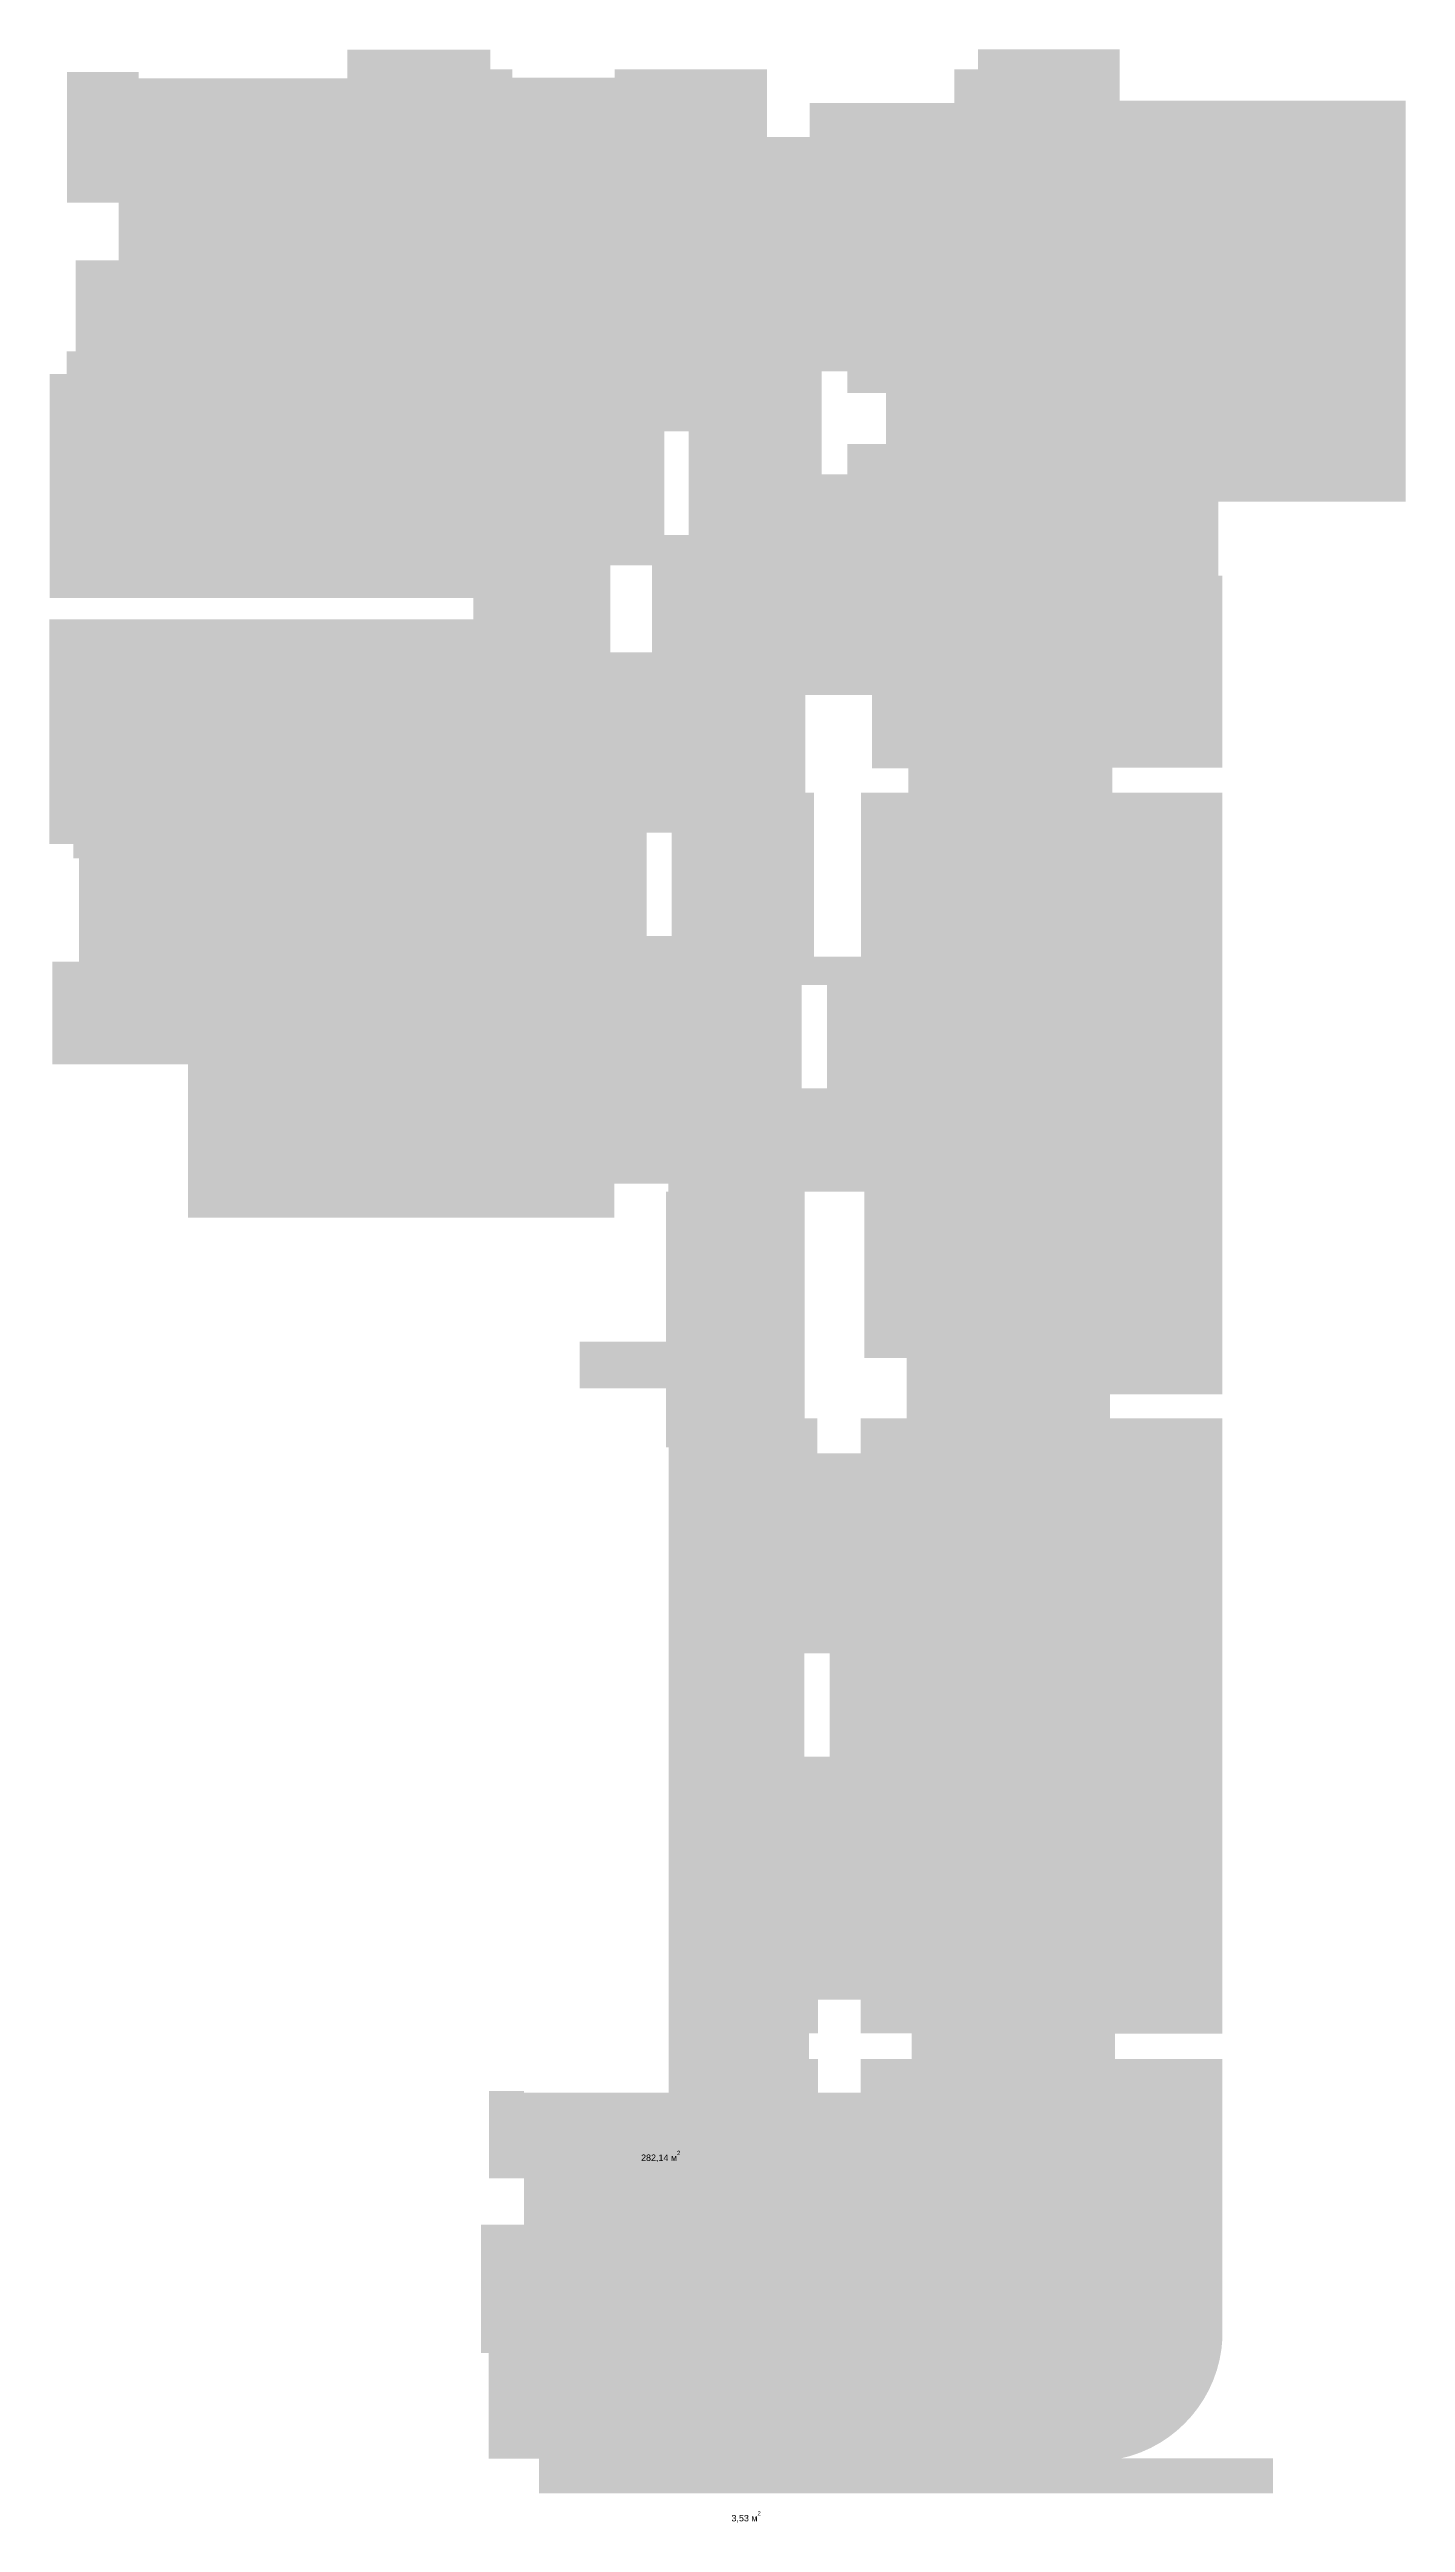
# Model space of a CAD drawing. Header units: millimetres. Extents: x 2336463 to 2579121, y 595385 to 778077.
# Drawn here: x 2563231 to 2579121, y 688581 to 717550 of the extents above; entities that cross this region are included whole.
import ezdxf

# ---------------------------------------------------------------- set-up
doc = ezdxf.new("R2010")
doc.units = ezdxf.units.MM
doc.header["$MEASUREMENT"] = 0
doc.layers.add('+обмер_Ном._пера__103', color=7, linetype='Continuous', lineweight=5, true_color=0xffcc99)
doc.layers.add('+обмер_Ном._пера__242', color=7, linetype='Continuous', lineweight=13, true_color=0x1b55b5)
doc.styles.add('СГЕНЕРИР_СТИЛЬ_1', font='arial.ttf')

msp = doc.modelspace()

# ---------------------------------------------------------------- hatches: boundary and pattern name
at = {"layer": '+обмер_Ном._пера__103', "linetype": 'Continuous', "lineweight": 0, "true_color": 0x3f3326}
h = msp.add_hatch(color=29, dxfattribs=at)
h.paths.add_polyline_path([(2563231.5, 708242), (2563511.6, 708242), (2563511.6, 708076.6), (2563576.9, 708076.6), (2563576.9, 707165.6), (2563576.9, 706865.5), (2563264.8, 706865.5), (2563264.8, 705663.3), (2563576.9, 705663.3), (2564856.7, 705663.3), (2564856.7, 704266), (2564854.8, 704266), (2564854.8, 703865.7), (2569849.8, 703865.7), (2569849.8, 704266), (2570483.2, 704266), (2570483.2, 704172.4), (2570455.9, 704172.4), (2570455.9, 702387.7), (2570454.9, 702387.7), (2570454.9, 702412.4), (2569445, 702412.4), (2569445, 701866.9), (2570454.9, 701866.9), (2570454.9, 701177), (2570487, 701177), (2570487, 697554), (2570487, 694999.3), (2570487, 694999.3), (2570487, 694310.7), (2570487, 693616.8), (2568792, 693616.8), (2568792, 693637.3), (2568382, 693637.3), (2568382, 692612.3), (2568792, 692612.3), (2568792, 692071.8), (2568287, 692071.8), (2568287, 690566.8), (2568377, 690566.8), (2568377, 689329.8), (2568792, 689329.8), (2575774.6, 689329.8, 0.340384), (2576975.5, 690739.7), (2576975.5, 693616.8), (2576975.5, 694010.7), (2575716.9, 694010.7), (2575716.9, 694306.8), (2576975.6, 694306.8), (2576975.6, 694999.3), (2576975.6, 697554), (2576975.6, 701104.3), (2576975.6, 701513.7), (2575659.2, 701513.7), (2575659.2, 701798.4), (2576975.7, 701798.4), (2576975.7, 702221.5), (2576975.7, 704172.4), (2576975.7, 705382.6), (2576975.7, 708842.9), (2575684.5, 708842.9), (2575684.5, 709137.8), (2576975.8, 709137.8), (2576975.8, 709345.8), (2576975.8, 709986.9), (2576975.8, 711384.2), (2576925.9, 711384.2), (2576925.9, 711866.7), (2576925.9, 712254.1), (2579120.9, 712254.1), (2579120.9, 712927.3), (2579120.9, 716948.3), (2575769.9, 716948.3), (2575769.9, 717315.8), (2575769.9, 717549.8), (2574112.4, 717549.8), (2574112.4, 717315.8), (2573834.5, 717315.8), (2573834.5, 716921.3), (2573484.2, 716921.3), (2573484.2, 716923.3), (2572580.7, 716923.3), (2572139.9, 716923.3), (2572139.9, 716525.8), (2571639.9, 716525.8), (2571639.9, 717315.8), (2569855.9, 717315.8), (2569855.9, 717219.8), (2568654.8, 717219.8), (2568654.8, 717315.8), (2568397.8, 717315.8), (2568397.8, 717548.8), (2566722.8, 717548.8), (2566722.8, 717315.8), (2566722.8, 717210.8), (2564278.3, 717210.8), (2564278.3, 717285.8), (2563437.8, 717285.8), (2563437.8, 716525.8), (2563437.8, 715756.1), (2564044.1, 715756.1), (2564044.1, 715081), (2563537.9, 715081), (2563537.9, 714015.3), (2563434.9, 714015.3), (2563434.9, 713748.3), (2563234.2, 713748.3), (2563234.2, 711125.2), (2568196.9, 711125.2), (2568196.9, 710875.5), (2563576.9, 710875.5), (2563231.5, 710875.5)])
h.paths.add_polyline_path([(2569802.3, 711506.5), (2570292.3, 711506.5), (2570292.3, 711384.2), (2570292.3, 710486.5), (2569802.3, 710486.5)], flags=0)
h.paths.add_polyline_path([(2570229.4, 708375.6), (2570292.3, 708375.6), (2570522.2, 708375.6), (2570522.2, 707165.6), (2570483.2, 707165.6), (2570229.4, 707165.6)], flags=0)
h.paths.add_polyline_path([(2570720.8, 711863.6), (2570435.8, 711863.6), (2570435.8, 713076.7), (2570720.8, 713076.7)], flags=0)
h.paths.add_polyline_path([(2572047, 706592.2), (2572342.1, 706592.2), (2572342.1, 705382.6), (2572047, 705382.6)], flags=0)
h.paths.add_polyline_path([(2572076.7, 697554), (2572076.7, 698762.7), (2572371.7, 698762.7), (2572371.7, 697554)], flags=0)
h.paths.add_polyline_path([(2572228.9, 701513.7), (2572079.2, 701513.7), (2572079.2, 704172.4), (2572780.2, 704172.4), (2572780.2, 702221.5), (2573275.6, 702221.5), (2573275.6, 701513.7), (2572736.9, 701513.7), (2572736.9, 701104.3), (2572371.7, 701104.3), (2572228.9, 701104.3)], flags=0)
h.paths.add_polyline_path([(2572089.8, 709986.9), (2572869.9, 709986.9), (2572869.9, 709345.8), (2572869.9, 709127.9), (2573296.3, 709127.9), (2573296.3, 708842.9), (2572739.8, 708842.9), (2572739.8, 706921.9), (2572189.9, 706921.9), (2572189.9, 708375.6), (2572189.9, 708842.9), (2572089.8, 708842.9)], flags=0)
h.paths.add_polyline_path([(2572236.9, 694010.7), (2572131.8, 694010.7), (2572131.8, 694310.7), (2572236.9, 694310.7), (2572236.9, 694705.7), (2572736.9, 694705.7), (2572736.9, 694310.7), (2573334.3, 694310.7), (2573334.3, 694010.7), (2572736.9, 694010.7), (2572736.9, 693616.8), (2572236.9, 693616.8)], flags=0)
h.paths.add_polyline_path([(2572280.7, 712573.5), (2572280.7, 713779.4), (2572580.7, 713779.4), (2572580.7, 713527.3), (2573031.6, 713527.3), (2573031.6, 712927.3), (2572581.6, 712927.3), (2572581.6, 712573.5)], flags=0)
msp.add_hatch(color=29, dxfattribs=at).paths.add_polyline_path([(2568967.9, 689331.8), (2577568, 689331.8), (2577568, 688921.6), (2568967.9, 688921.6)])

# ---------------------------------------------------------------- texts
at = {"layer": '+обмер_Ном._пера__242', "color": 152, "lineweight": 13, "true_color": 0x1b55b5, "char_height": 75, "attachment_point": 7, "style": 'СГЕНЕРИР_СТИЛЬ_1'}
for s, insert in [('{\\fArial|b0|i0|c204|p38;282,14 м{\\H0.66x;\\S2^  ;}}', (2570163.6, 692803.1)), ('{\\fArial|b0|i0|c204|p38;3,53 м{\\H0.66x;\\S2^  ;}}', (2571222.9, 688581.4))]:
    msp.add_mtext(s, dxfattribs=dict(at, insert=insert))

doc.saveas('drawing.dxf')
